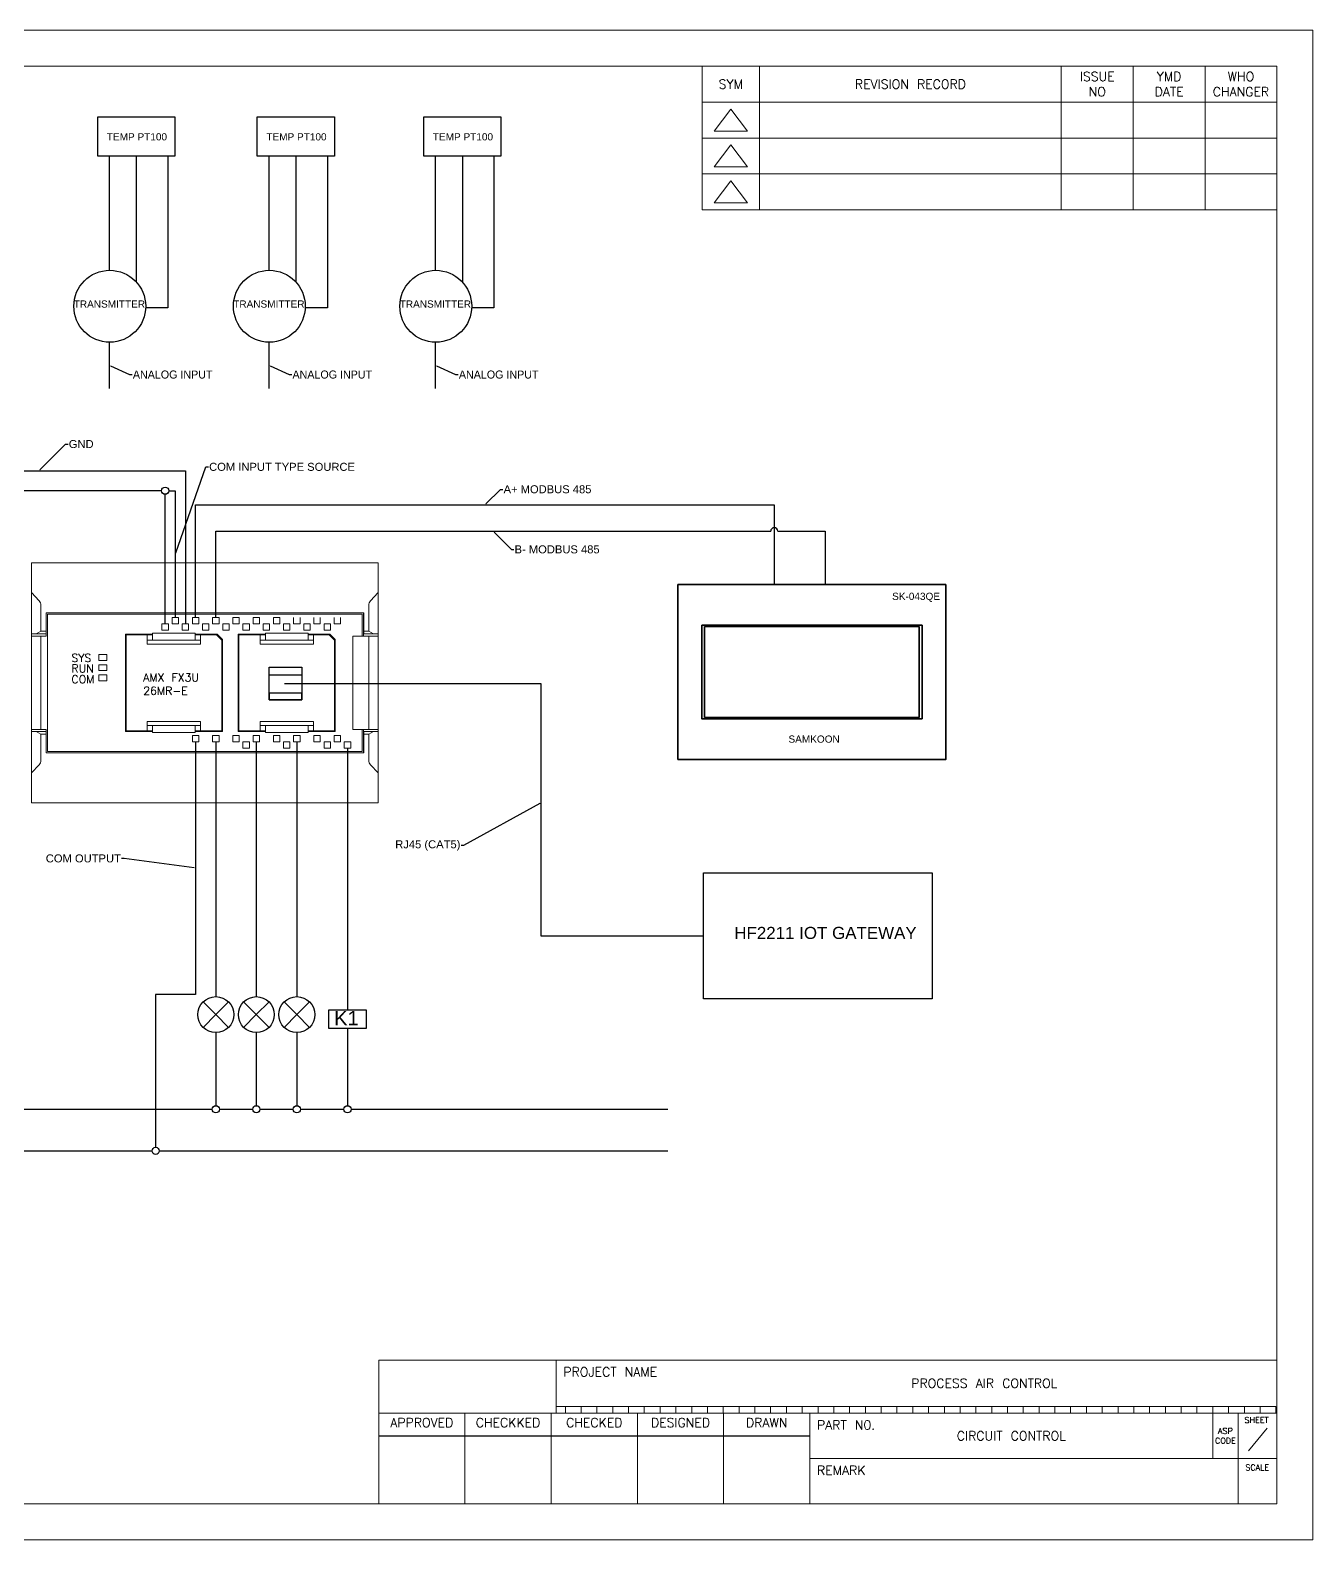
# Model space of a CAD drawing. Header units: inches. Extents: x 14 to 311, y 11 to 221.
# Drawn here: x 132.4 to 310.9, y 10.9 to 220.9 of the extents above; entities that cross this region are included whole.
import ezdxf
from ezdxf import colors
from ezdxf.entities.mleader import LeaderData, LeaderLine
from ezdxf.math import Vec2, Vec3

# ---------------------------------------------------------------- set-up
doc = ezdxf.new("R2010")
doc.units = ezdxf.units.IN
doc.header["$MEASUREMENT"] = 0
doc.layers.add('LAYER-001', color=7, linetype='Continuous')
doc.layers.add('PDF3_Geometry', color=7, linetype='Continuous', true_color=0x4b4b4b)
doc.styles.add('EE DWG .txt', font='txt.shx')
doc.styles.get("Standard").update_dxf_attribs({"font": 'arial.ttf'})

msp = doc.modelspace()

# ---------------------------------------------------------------- linework, layer by layer
for p, q in [((143.41, 203.36), (143.41, 187.46)), ((147.17, 203.36), (147.17, 185.83)), ((151.56, 203.36), (151.56, 182.23)), ((165.62, 203.36), (165.62, 187.46)), ((169.38, 203.36), (169.38, 185.83)), ((173.77, 203.36), (173.77, 182.23)), ((188.79, 203.36), (188.79, 187.46)), ((192.55, 203.36), (192.55, 185.83)), ((196.93, 203.36), (196.93, 182.23)), ((151.56, 182.23), (148.48, 182.23)), ((173.77, 182.23), (170.68, 182.23)), ((196.93, 182.23), (193.85, 182.23)), ((143.41, 177.46), (143.41, 171.04)), ((165.62, 177.46), (165.62, 171.04)), ((188.79, 177.46), (188.79, 171.04)), ((113.23, 159.57), (154.01, 159.57)), ((154.01, 159.57), (154.01, 138.29)), ((150.69, 156.8), (113.73, 156.8)), ((151.19, 138.29), (151.19, 156.3)), ((151.69, 156.8), (152.6, 156.8)), ((152.6, 156.8), (152.6, 139.17)), ((155.42, 139.17), (155.42, 154.85)), ((155.42, 154.85), (235.96, 154.85)), ((235.96, 154.85), (235.96, 143.75)), ((158.24, 139.17), (158.24, 151.16)), ((158.24, 151.16), (235.46, 151.16)), ((236.46, 151.16), (243.03, 151.16)), ((243.03, 151.16), (243.03, 143.75)), ((167.82, 129.99), (203.48, 129.99)), ((203.48, 129.99), (203.48, 96.8)), ((155.42, 121.86), (155.42, 86.74)), ((158.24, 121.86), (158.24, 86.42)), ((163.88, 121.86), (163.88, 86.42)), ((169.52, 121.86), (169.52, 86.42)), ((176.57, 120.99), (176.57, 84.6)), ((203.48, 96.8), (203.48, 94.88)), ((203.48, 94.88), (226.09, 94.88)), ((155.42, 86.74), (149.87, 86.74)), ((149.87, 86.74), (149.87, 65.46)), ((158.24, 83.92), (156.47, 85.69)), ((158.24, 83.92), (160.01, 85.69)), ((163.88, 83.92), (162.11, 85.69)), ((163.88, 83.92), (165.65, 85.69)), ((169.52, 83.92), (167.75, 85.69)), ((169.52, 83.92), (171.29, 85.69)), ((158.24, 83.92), (156.47, 82.15)), ((158.24, 83.92), (160.01, 82.15)), ((163.88, 83.92), (162.11, 82.15)), ((163.88, 83.92), (165.65, 82.15)), ((169.52, 83.92), (167.75, 82.15)), ((169.52, 83.92), (171.29, 82.15)), ((176.57, 81.97), (176.57, 71.25)), ((158.24, 81.42), (158.24, 71.25)), ((163.88, 81.42), (163.88, 71.25)), ((169.52, 81.42), (169.52, 71.25)), ((108.62, 70.75), (157.74, 70.75)), ((158.74, 70.75), (163.38, 70.75)), ((164.38, 70.75), (169.02, 70.75)), ((170.02, 70.75), (176.07, 70.75)), ((177.07, 70.75), (221.17, 70.75)), ((108.62, 64.96), (149.37, 64.96)), ((150.37, 64.96), (221.17, 64.96)), ((240.91, 25.27), (180.91, 25.27))]:
    msp.add_line(p, q)
for points in [[(141.81, 208.83), (152.54, 208.83), (152.54, 203.36), (141.81, 203.36)], [(164.01, 208.83), (174.75, 208.83), (174.75, 203.36), (164.01, 203.36)], [(187.18, 208.83), (197.92, 208.83), (197.92, 203.36), (187.18, 203.36)], [(165.67, 132.24), (170.22, 132.24), (170.22, 127.69), (165.67, 127.69)], [(165.67, 132.24), (170.22, 132.24), (170.22, 131.15), (165.67, 131.15)], [(165.67, 127.69), (170.22, 127.69), (170.22, 128.65), (165.67, 128.65)], [(226.09, 103.63), (257.94, 103.63), (257.94, 86.14), (226.09, 86.14)], [(173.95, 84.6), (179.18, 84.6), (179.18, 81.97), (173.95, 81.97)]]:
    msp.add_lwpolyline(points, close=True)
for centre, radius in [((143.48, 182.46), 5), ((165.69, 182.46), 5), ((188.85, 182.46), 5), ((151.19, 156.8), 0.5), ((158.24, 83.92), 2.5), ((163.88, 83.92), 2.5), ((169.52, 83.92), 2.5), ((158.24, 70.75), 0.5), ((163.88, 70.75), 0.5), ((169.52, 70.75), 0.5), ((176.57, 70.75), 0.5), ((149.87, 64.96), 0.5)]:
    msp.add_circle(centre, radius)
msp.add_arc((235.96, 151.16), 0.5, 0, 180)
at = {"layer": 'LAYER-001', "color": 5, "lineweight": 13}
for p, q in [((13.91, 220.86), (310.91, 220.86)), ((310.91, 220.86), (310.91, 10.86)), ((18.91, 215.86), (305.91, 215.86)), ((305.91, 215.86), (225.91, 215.86)), ((225.91, 215.86), (225.91, 210.86)), ((225.91, 215.86), (233.91, 215.86)), ((233.91, 215.86), (233.91, 195.86)), ((275.91, 215.86), (275.91, 195.86)), ((285.91, 215.86), (285.91, 195.86)), ((305.91, 215.86), (295.91, 215.86)), ((295.91, 215.86), (295.91, 195.86)), ((305.91, 215.86), (305.91, 15.86)), ((225.91, 210.86), (305.91, 210.86)), ((225.91, 210.86), (225.91, 205.86)), ((225.91, 205.86), (305.91, 205.86)), ((225.91, 205.86), (225.91, 200.86)), ((225.91, 200.86), (305.91, 200.86)), ((225.91, 200.86), (225.91, 195.86)), ((225.91, 195.86), (305.91, 195.86)), ((305.91, 35.86), (180.91, 35.86)), ((180.91, 35.86), (180.91, 15.86)), ((180.91, 35.86), (180.91, 25.86)), ((205.61, 35.86), (205.61, 28.48)), ((305.91, 15.86), (305.91, 35.86)), ((305.78, 29.42), (205.61, 29.42)), ((206.89, 28.48), (206.89, 29.42)), ((209.08, 28.48), (209.08, 29.42)), ((211.28, 28.48), (211.28, 29.42)), ((213.48, 28.48), (213.48, 29.42)), ((215.68, 28.48), (215.68, 29.42)), ((217.87, 28.48), (217.87, 29.42)), ((220.07, 28.48), (220.07, 29.42)), ((222.27, 28.48), (222.27, 29.42)), ((224.47, 28.48), (224.47, 29.42)), ((226.66, 28.48), (226.66, 29.42)), ((228.86, 28.48), (228.86, 29.42)), ((231.06, 28.48), (231.06, 29.42)), ((233.26, 28.48), (233.26, 29.42)), ((235.45, 28.48), (235.45, 29.42)), ((237.65, 28.48), (237.65, 29.42)), ((239.85, 28.48), (239.85, 29.42)), ((242.05, 28.48), (242.05, 29.42)), ((244.24, 28.48), (244.24, 29.42)), ((246.44, 28.48), (246.44, 29.42)), ((248.64, 28.48), (248.64, 29.42)), ((250.84, 28.48), (250.84, 29.42)), ((253.03, 28.48), (253.03, 29.42)), ((255.23, 28.48), (255.23, 29.42)), ((257.43, 28.48), (257.43, 29.42)), ((259.63, 28.48), (259.63, 29.42)), ((261.82, 28.48), (261.82, 29.42)), ((264.02, 28.48), (264.02, 29.42)), ((266.22, 28.48), (266.22, 29.42)), ((268.42, 28.48), (268.42, 29.42)), ((270.61, 28.48), (270.61, 29.42)), ((272.81, 28.48), (272.81, 29.42)), ((275.01, 28.48), (275.01, 29.42)), ((277.21, 28.48), (277.21, 29.42)), ((279.4, 28.48), (279.4, 29.42)), ((281.6, 28.48), (281.6, 29.42)), ((283.8, 28.48), (283.8, 29.42)), ((286, 28.48), (286, 29.42)), ((288.2, 28.48), (288.2, 29.42)), ((290.39, 28.48), (290.39, 29.42)), ((292.59, 28.48), (292.59, 29.42)), ((294.79, 28.48), (294.79, 29.42)), ((296.99, 28.48), (296.99, 29.42)), ((299.18, 28.48), (299.18, 29.42)), ((301.38, 28.48), (301.38, 29.42)), ((303.58, 28.48), (303.58, 29.42)), ((305.78, 28.48), (305.78, 29.42)), ((180.91, 28.48), (305.91, 28.48)), ((192.91, 28.48), (192.91, 15.86)), ((204.91, 28.48), (204.91, 15.86)), ((216.91, 28.48), (216.91, 15.86)), ((228.91, 28.48), (228.91, 15.86)), ((240.91, 28.48), (240.91, 15.86)), ((296.99, 28.48), (296.99, 22.17)), ((300.52, 28.48), (300.52, 15.86)), ((305.91, 28.48), (305.91, 15.86)), ((305.91, 22.17), (240.91, 22.17)), ((305.91, 15.86), (18.91, 15.86)), ((310.91, 10.86), (13.91, 10.86))]:
    msp.add_line(p, q, dxfattribs=at)
at = {"layer": 'LAYER-001', "lineweight": 13}
for p, q in [((227.6, 206.84), (229.91, 209.9)), ((229.91, 209.9), (232.22, 206.84)), ((227.6, 206.84), (232.22, 206.84)), ((227.6, 201.84), (229.91, 204.9)), ((229.91, 204.9), (232.22, 201.84)), ((227.6, 201.84), (232.22, 201.84)), ((227.6, 196.84), (229.91, 199.9)), ((229.91, 199.9), (232.22, 196.84)), ((227.6, 196.84), (232.22, 196.84)), ((180.84, 146.77), (132.6, 146.77)), ((132.6, 113.38), (132.6, 146.77)), ((180.84, 146.77), (180.84, 113.38)), ((133.67, 141.46), (132.6, 142.62)), ((133.9, 140.86), (133.9, 137.24)), ((179.54, 140.86), (179.54, 137.24)), ((179.77, 141.46), (180.84, 142.62)), ((178.83, 139.8), (134.61, 139.8)), ((134.61, 139.8), (134.61, 136.87)), ((134.64, 139.8), (134.64, 136.57)), ((134.83, 139.61), (134.83, 120.54)), ((178.61, 139.61), (134.83, 139.61)), ((152.16, 139.17), (152.16, 138.29)), ((153.05, 139.17), (152.16, 139.17)), ((153.05, 138.29), (153.05, 139.17)), ((154.98, 139.17), (154.98, 138.29)), ((155.87, 139.17), (154.98, 139.17)), ((155.87, 138.29), (155.87, 139.17)), ((157.8, 139.17), (157.8, 138.29)), ((158.69, 139.17), (157.8, 139.17)), ((158.69, 138.29), (158.69, 139.17)), ((161.51, 139.17), (160.61, 139.17)), ((160.61, 139.17), (160.61, 138.29)), ((161.51, 138.29), (161.51, 139.17)), ((164.33, 139.17), (163.43, 139.17)), ((163.43, 139.17), (163.43, 138.29)), ((164.33, 138.29), (164.33, 139.17)), ((167.14, 139.17), (166.25, 139.17)), ((166.25, 139.17), (166.25, 138.29)), ((167.14, 138.29), (167.14, 139.17)), ((169.07, 139.17), (169.07, 138.29)), ((169.96, 138.29), (169.96, 139.17)), ((171.89, 139.17), (171.89, 138.29)), ((172.78, 138.29), (172.78, 139.17)), ((174.71, 139.17), (174.71, 138.29)), ((175.6, 138.29), (175.6, 139.17)), ((178.61, 136.57), (178.61, 139.61)), ((178.79, 139.8), (178.79, 136.57)), ((178.83, 136.87), (178.83, 139.8)), ((134.61, 136.87), (132.6, 136.87)), ((134.64, 136.57), (132.6, 136.57)), ((133.25, 136.87), (133.9, 137.24)), ((133.9, 137.24), (134.61, 137.24)), ((133.9, 136.57), (133.9, 123.58)), ((134.64, 138.03), (134.61, 138.03)), ((134.61, 137.33), (134.64, 137.33)), ((145.66, 136.83), (145.66, 123.32)), ((149.45, 136.83), (145.66, 136.83)), ((149.45, 136.74), (145.76, 136.74)), ((145.76, 136.74), (145.76, 123.42)), ((148.71, 136.74), (148.71, 135.44)), ((149.45, 136.03), (149.45, 137)), ((149.45, 137), (155.38, 137)), ((151.64, 138.29), (150.75, 138.29)), ((150.75, 138.29), (150.75, 137.42)), ((150.75, 137.42), (151.64, 137.42)), ((151.64, 137.42), (151.64, 138.29)), ((152.16, 138.29), (153.05, 138.29)), ((153.57, 138.29), (153.57, 137.42)), ((154.46, 138.29), (153.57, 138.29)), ((153.57, 137.42), (154.46, 137.42)), ((154.46, 137.42), (154.46, 138.29)), ((154.98, 138.29), (155.87, 138.29)), ((155.38, 137), (155.38, 136.03)), ((158.43, 136.83), (155.38, 136.83)), ((158.33, 136.74), (155.38, 136.74)), ((156.13, 135.44), (156.13, 136.74)), ((157.28, 138.29), (156.39, 138.29)), ((156.39, 138.29), (156.39, 137.42)), ((156.39, 137.42), (157.28, 137.42)), ((157.28, 137.42), (157.28, 138.29)), ((157.8, 138.29), (158.69, 138.29)), ((159.08, 135.99), (158.33, 136.74)), ((158.43, 136.83), (159.17, 136.09)), ((159.21, 138.29), (159.21, 137.42)), ((160.1, 138.29), (159.21, 138.29)), ((159.21, 137.42), (160.1, 137.42)), ((160.1, 137.42), (160.1, 138.29)), ((160.61, 138.29), (161.51, 138.29)), ((161.36, 136.83), (161.36, 123.32)), ((165.14, 136.83), (161.36, 136.83)), ((165.14, 136.74), (161.45, 136.74)), ((161.45, 136.74), (161.45, 123.42)), ((162.02, 138.29), (162.02, 137.42)), ((162.92, 138.29), (162.02, 138.29)), ((162.02, 137.42), (162.92, 137.42)), ((162.92, 137.42), (162.92, 138.29)), ((163.43, 138.29), (164.33, 138.29)), ((164.4, 136.74), (164.4, 135.44)), ((165.73, 138.29), (164.84, 138.29)), ((164.84, 138.29), (164.84, 137.42)), ((164.84, 137.42), (165.73, 137.42)), ((165.14, 136.03), (165.14, 137)), ((165.14, 137), (171.08, 137)), ((165.73, 137.42), (165.73, 138.29)), ((166.25, 138.29), (167.14, 138.29)), ((168.55, 138.29), (167.66, 138.29)), ((167.66, 138.29), (167.66, 137.42)), ((167.66, 137.42), (168.55, 137.42)), ((168.55, 137.42), (168.55, 138.29)), ((169.07, 138.29), (169.96, 138.29)), ((171.37, 138.29), (170.48, 138.29)), ((170.48, 138.29), (170.48, 137.42)), ((170.48, 137.42), (171.37, 137.42)), ((171.08, 137), (171.08, 136.03)), ((174.12, 136.83), (171.08, 136.83)), ((174.03, 136.74), (171.08, 136.74)), ((171.37, 137.42), (171.37, 138.29)), ((171.82, 135.44), (171.82, 136.74)), ((171.89, 138.29), (172.78, 138.29)), ((174.19, 138.29), (173.3, 138.29)), ((173.3, 138.29), (173.3, 137.42)), ((173.3, 137.42), (174.19, 137.42)), ((174.77, 135.99), (174.03, 136.74)), ((174.12, 136.83), (174.86, 136.09)), ((174.19, 137.42), (174.19, 138.29)), ((174.71, 138.29), (175.6, 138.29)), ((177.31, 136.57), (180.84, 136.57)), ((177.31, 136.57), (177.31, 123.58)), ((178.83, 138.03), (178.79, 138.03)), ((178.79, 137.33), (178.83, 137.33)), ((178.83, 137.24), (179.54, 137.24)), ((180.84, 136.87), (178.83, 136.87)), ((179.54, 137.24), (180.19, 136.87)), ((179.54, 136.57), (179.54, 123.58)), ((156.13, 136.03), (148.71, 136.03)), ((148.71, 135.44), (156.13, 135.44)), ((159.08, 123.42), (159.08, 135.99)), ((159.17, 123.32), (159.17, 136.09)), ((171.82, 136.03), (164.4, 136.03)), ((164.4, 135.44), (171.82, 135.44)), ((174.77, 123.42), (174.77, 135.99)), ((174.86, 123.32), (174.86, 136.09)), ((141.95, 134.01), (141.95, 133.19)), ((143.07, 134.01), (141.95, 134.01)), ((141.95, 133.19), (143.07, 133.19)), ((141.95, 132.6), (141.95, 131.78)), ((143.07, 132.6), (141.95, 132.6)), ((143.07, 133.19), (143.07, 134.01)), ((143.07, 131.78), (143.07, 132.6)), ((141.95, 131.78), (143.07, 131.78)), ((143.07, 131.19), (141.95, 131.19)), ((141.95, 131.19), (141.95, 130.37)), ((141.95, 130.37), (143.07, 130.37)), ((143.07, 130.37), (143.07, 131.19)), ((148.71, 124.72), (156.13, 124.72)), ((148.71, 123.42), (148.71, 124.72)), ((148.71, 124.12), (156.13, 124.12)), ((149.45, 124.12), (149.45, 123.16)), ((155.38, 123.16), (155.38, 124.12)), ((156.13, 124.72), (156.13, 123.42)), ((164.4, 124.72), (171.82, 124.72)), ((164.4, 123.42), (164.4, 124.72)), ((164.4, 124.12), (171.82, 124.12)), ((165.14, 124.12), (165.14, 123.16)), ((171.08, 123.16), (171.08, 124.12)), ((171.82, 124.72), (171.82, 123.42)), ((132.6, 123.58), (134.64, 123.58)), ((134.61, 123.29), (132.6, 123.29)), ((133.9, 122.92), (133.25, 123.29)), ((134.61, 122.92), (133.9, 122.92)), ((133.9, 119.29), (133.9, 122.92)), ((134.61, 123.29), (134.61, 120.36)), ((134.64, 122.82), (134.61, 122.82)), ((134.61, 122.12), (134.64, 122.12)), ((134.64, 123.58), (134.64, 120.36)), ((145.66, 123.32), (149.45, 123.32)), ((145.76, 123.42), (149.45, 123.42)), ((149.45, 123.16), (155.38, 123.16)), ((155.87, 122.73), (154.98, 122.73)), ((154.98, 122.73), (154.98, 121.86)), ((154.98, 121.86), (155.87, 121.86)), ((159.08, 123.42), (155.38, 123.42)), ((155.38, 123.32), (159.17, 123.32)), ((155.87, 121.86), (155.87, 122.73)), ((158.69, 122.73), (157.8, 122.73)), ((157.8, 122.73), (157.8, 121.86)), ((157.8, 121.86), (158.69, 121.86)), ((158.69, 121.86), (158.69, 122.73)), ((160.61, 122.73), (160.61, 121.86)), ((161.51, 122.73), (160.61, 122.73)), ((160.61, 121.86), (161.51, 121.86)), ((161.36, 123.32), (165.14, 123.32)), ((161.45, 123.42), (165.14, 123.42)), ((161.51, 121.86), (161.51, 122.73)), ((162.92, 121.86), (162.02, 121.86)), ((162.02, 121.86), (162.02, 120.99)), ((162.92, 120.99), (162.92, 121.86)), ((163.43, 122.73), (163.43, 121.86)), ((164.33, 122.73), (163.43, 122.73)), ((163.43, 121.86), (164.33, 121.86)), ((164.33, 121.86), (164.33, 122.73)), ((165.14, 123.16), (171.08, 123.16)), ((166.25, 122.73), (166.25, 121.86)), ((167.14, 122.73), (166.25, 122.73)), ((166.25, 121.86), (167.14, 121.86)), ((167.14, 121.86), (167.14, 122.73)), ((167.66, 121.86), (167.66, 120.99)), ((168.55, 121.86), (167.66, 121.86)), ((168.55, 120.99), (168.55, 121.86)), ((169.96, 122.73), (169.07, 122.73)), ((169.07, 122.73), (169.07, 121.86)), ((169.07, 121.86), (169.96, 121.86)), ((169.96, 121.86), (169.96, 122.73)), ((174.77, 123.42), (171.08, 123.42)), ((171.08, 123.32), (174.86, 123.32)), ((171.89, 122.73), (171.89, 121.86)), ((172.78, 122.73), (171.89, 122.73)), ((171.89, 121.86), (172.78, 121.86)), ((172.78, 121.86), (172.78, 122.73)), ((174.19, 121.86), (173.3, 121.86)), ((173.3, 121.86), (173.3, 120.99)), ((174.19, 120.99), (174.19, 121.86)), ((174.71, 122.73), (174.71, 121.86)), ((175.6, 122.73), (174.71, 122.73)), ((174.71, 121.86), (175.6, 121.86)), ((175.6, 121.86), (175.6, 122.73)), ((176.12, 121.86), (176.12, 120.99)), ((177.01, 121.86), (176.12, 121.86)), ((177.01, 120.99), (177.01, 121.86)), ((177.31, 123.58), (180.84, 123.58)), ((178.61, 120.54), (178.61, 123.58)), ((178.79, 123.58), (178.79, 120.36)), ((178.83, 122.82), (178.79, 122.82)), ((178.79, 122.12), (178.83, 122.12)), ((178.83, 123.29), (180.84, 123.29)), ((178.83, 120.36), (178.83, 123.29)), ((179.54, 122.92), (178.83, 122.92)), ((180.19, 123.29), (179.54, 122.92)), ((179.54, 119.29), (179.54, 122.92)), ((134.61, 120.36), (178.83, 120.36)), ((134.83, 120.54), (178.61, 120.54)), ((162.02, 120.99), (162.92, 120.99)), ((167.66, 120.99), (168.55, 120.99)), ((173.3, 120.99), (174.19, 120.99)), ((176.12, 120.99), (177.01, 120.99)), ((133.67, 118.69), (132.6, 117.54)), ((179.77, 118.69), (180.84, 117.54)), ((132.6, 113.38), (180.84, 113.38)), ((301.94, 23.22), (304.57, 26.38))]:
    msp.add_line(p, q, dxfattribs=at)
for centre, start, end in [((133.01, 140.86), 0, 42.6467), ((180.43, 140.86), 137.3533, 180), ((133.01, 119.29), 317.3533, 0), ((180.43, 119.29), 180, 222.6467)]:
    msp.add_arc(centre, 0.89, start, end, dxfattribs=at)
at = {"layer": 'PDF3_Geometry', "color": 7, "lineweight": 35}
for points in [[(259.86, 143.75), (222.56, 143.75), (222.56, 119.43), (259.86, 119.43)], [(225.87, 138.08), (225.87, 125.08), (256.54, 125.08), (256.54, 138.08)], [(226.26, 137.9), (226.26, 125.26), (256.11, 125.26), (256.11, 137.9)]]:
    msp.add_lwpolyline(points, close=True, dxfattribs=at)

# ---------------------------------------------------------------- texts
at = {"color": 3, "linetype": 'Continuous', "attachment_point": 1}
for s, insert, char_height, width in [('TEMP PT100', (143.08, 206.53), 0.999, 11.71), ('TEMP PT100', (165.28, 206.53), 0.999, 11.71), ('TEMP PT100', (188.45, 206.53), 0.999, 11.71), ('TRANSMITTER', (138.47, 183.27), 0.9987, 11.71), ('TRANSMITTER', (160.67, 183.27), 0.9987, 11.71), ('TRANSMITTER', (183.84, 183.27), 0.9987, 11.71), ('SK-043QE', (252.36, 142.61), 0.999, 11.71), ('SAMKOON', (237.94, 122.75), 0.999, 11.71), ('HF2211 IOT GATEWAY', (230.4, 96.13), 1.6853, 41.5273), ('K1', (174.71, 84.43), 2, 21.5426)]:
    msp.add_mtext(s, dxfattribs=dict(at, insert=insert, char_height=char_height, width=width))
at = {"layer": 'LAYER-001', "lineweight": 13, "style": 'EE DWG .txt'}
for s, insert, char_height, width, attachment_point in [('ISSUE\\PNO', (280.91, 213.36), 1.27, 5.0986, 5), ('YMD\\PDATE', (290.91, 213.36), 1.27, 5.0986, 5), ('WHO CHANGER', (300.91, 213.36), 1.27, 10, 5), ('SYM', (229.91, 213.36), 1.27, 5.0986, 5), ('REVISION RECORD', (254.91, 213.36), 1.27, 27.6132, 5), ('SYS', (138.15, 134.1), 1.113, 9.5343, 1), ('RUN', (138.15, 132.64), 1.113, 9.5343, 1), ('COM', (138.15, 131.13), 1.113, 9.5343, 1), ('AMX FX3U 26MR-E', (148.14, 131.38), 1.113, 9.5343, 1), ('PROJECT NAME', (206.61, 34.86), 1.27, 14.987, 1), ('PROCESS AIR CONTROL', (265.19, 32.64), 1.27, 74.174, 5), ('APPROVED', (186.91, 27.17), 1.27, 10.9654, 5), ('CHECKKED', (198.91, 27.17), 1.27, 10.9654, 5), ('CHECKED', (210.91, 27.17), 1.27, 10.9654, 5), ('DESIGNED', (222.91, 27.17), 1.27, 10.9654, 5), ('DRAWN', (234.91, 27.17), 1.27, 10.9654, 5), ('PART N0.', (241.91, 27.48), 1.27, 10.9654, 1), ('SHEET', (301.41, 27.93), 0.813, 3.5366, 1), ('CIRCUIT CONTROL', (268.95, 25.33), 1.27, 38.3237, 5), ('ASP \\PCODE', (298.75, 25.33), 0.813, 3.5366, 5), ('REMARK', (241.91, 21.17), 1.27, 10.9654, 1), ('SCALE', (303.18, 20.93), 0.813, 3.5366, 5)]:
    msp.add_mtext(s, dxfattribs=dict(at, insert=insert, char_height=char_height, width=width, attachment_point=attachment_point))

# ---------------------------------------------------------------- leaders
ml = msp.add_multileader_mtext('Standard')
ml.set_content('{\\fCordia New|b0|i0|c0|p34;ANALOG INPUT}', color=256)
ml.set_leader_properties()
ml.build(insert=Vec2(0, 0))
ml.multileader.update_dxf_attribs({"dogleg_length": 0.36, "arrow_head_size": 0.18})
ctx = ml.context
ctx.base_point, ctx.char_height, ctx.arrow_head_size, ctx.landing_gap_size, ctx.plane_origin = Vec3(146.61, 172.95), 1.113, 0.18, 0.09, Vec3(143.41, 174.25)
notes = []
notes.append((ctx, [(0, (1, 1, 0), (146.25, 172.95), (1, 0), 0.36, [(0, [(143.41, 174.25)], 0, [])])]))
ctx.mtext.insert, ctx.mtext.width, ctx.mtext.flow_direction = Vec3(146.7, 173.52), 13.7686, 5
ml = msp.add_multileader_mtext('Standard')
ml.set_content('{\\fCordia New|b0|i0|c0|p34;ANALOG INPUT}', color=256)
ml.set_leader_properties()
ml.build(insert=Vec2(0, 0))
ml.multileader.update_dxf_attribs({"dogleg_length": 0.36, "arrow_head_size": 0.18})
ctx = ml.context
ctx.base_point, ctx.char_height, ctx.arrow_head_size, ctx.landing_gap_size, ctx.plane_origin = Vec3(168.82, 172.95), 1.113, 0.18, 0.09, Vec3(165.62, 174.25)
notes.append((ctx, [(0, (1, 1, 0), (168.46, 172.95), (1, 0), 0.36, [(0, [(165.62, 174.25)], 0, [])])]))
ctx.mtext.insert, ctx.mtext.width, ctx.mtext.flow_direction = Vec3(168.91, 173.52), 13.7686, 5
ml = msp.add_multileader_mtext('Standard')
ml.set_content('{\\fCordia New|b0|i0|c0|p34;ANALOG INPUT}', color=256)
ml.set_leader_properties()
ml.build(insert=Vec2(0, 0))
ml.multileader.update_dxf_attribs({"dogleg_length": 0.36, "arrow_head_size": 0.18})
ctx = ml.context
ctx.base_point, ctx.char_height, ctx.arrow_head_size, ctx.landing_gap_size, ctx.plane_origin = Vec3(191.98, 172.95), 1.113, 0.18, 0.09, Vec3(188.79, 174.25)
notes.append((ctx, [(0, (1, 1, 0), (191.62, 172.95), (1, 0), 0.36, [(0, [(188.79, 174.25)], 0, [])])]))
ctx.mtext.insert, ctx.mtext.width, ctx.mtext.flow_direction = Vec3(192.07, 173.52), 13.7686, 5
ml = msp.add_multileader_mtext('Standard')
ml.set_content('GND', color=256)
ml.set_leader_properties()
ml.build(insert=Vec2(0, 0))
ml.multileader.update_dxf_attribs({"dogleg_length": 0.36, "arrow_head_size": 0.18})
ctx = ml.context
ctx.base_point, ctx.char_height, ctx.arrow_head_size, ctx.landing_gap_size, ctx.plane_origin = Vec3(137.69, 163.29), 1.113, 0.18, 0.09, Vec3(133.62, 159.57)
notes.append((ctx, [(0, (1, 1, 0), (137.33, 163.29), (1, 0), 0.36, [(0, [(133.62, 159.57)], 0, [])])]))
ctx.mtext.insert, ctx.mtext.flow_direction = Vec3(137.78, 163.85), 5
ml = msp.add_multileader_mtext('Standard')
ml.set_content('COM INPUT TYPE SOURCE', color=256)
ml.set_leader_properties()
ml.build(insert=Vec2(0, 0))
ml.multileader.update_dxf_attribs({"dogleg_length": 0.36, "arrow_head_size": 0.18})
ctx = ml.context
ctx.base_point, ctx.char_height, ctx.arrow_head_size, ctx.landing_gap_size, ctx.plane_origin = Vec3(157.22, 160.12), 1.113, 0.18, 0.09, Vec3(152.6, 147.99)
notes.append((ctx, [(0, (1, 1, 0), (156.86, 160.12), (1, 0), 0.36, [(0, [(152.6, 147.99)], 0, [])])]))
ctx.mtext.insert, ctx.mtext.width, ctx.mtext.flow_direction = Vec3(157.31, 160.68), 22.2925, 5
ml = msp.add_multileader_mtext('Standard')
ml.set_content('A+ MODBUS 485', color=256)
ml.set_leader_properties()
ml.build(insert=Vec2(0, 0))
ml.multileader.update_dxf_attribs({"dogleg_length": 0.36, "arrow_head_size": 0.18})
ctx = ml.context
ctx.base_point, ctx.char_height, ctx.arrow_head_size, ctx.landing_gap_size, ctx.plane_origin = Vec3(198.2, 156.99), 1.113, 0.18, 0.09, Vec3(195.69, 154.85)
notes.append((ctx, [(0, (1, 1, 0), (197.84, 156.99), (1, 0), 0.36, [(0, [(195.69, 154.85)], 0, [])])]))
ctx.mtext.insert, ctx.mtext.width, ctx.mtext.flow_direction = Vec3(198.29, 157.56), 14.8812, 5
ml = msp.add_multileader_mtext('Standard')
ml.set_content('B- MODBUS 485', color=256)
ml.set_leader_properties()
ml.build(insert=Vec2(0, 0))
ml.multileader.update_dxf_attribs({"dogleg_length": 0.36, "arrow_head_size": 0.18})
ctx = ml.context
ctx.base_point, ctx.char_height, ctx.arrow_head_size, ctx.landing_gap_size, ctx.plane_origin = Vec3(199.73, 148.64), 1.113, 0.18, 0.09, Vec3(196.85, 151.16)
notes.append((ctx, [(0, (1, 1, 0), (199.37, 148.64), (1, 0), 0.36, [(0, [(196.85, 151.16)], 0, [])])]))
ctx.mtext.insert, ctx.mtext.width, ctx.mtext.flow_direction = Vec3(199.82, 149.2), 13.4006, 5
ml = msp.add_multileader_mtext('Standard')
ml.set_content('RJ45 (CAT5)', color=256)
ml.set_leader_properties()
ml.build(insert=Vec2(0, 0))
ml.multileader.update_dxf_attribs({"dogleg_length": 0.36, "arrow_head_size": 0.18})
ctx = ml.context
ctx.base_point, ctx.char_height, ctx.arrow_head_size, ctx.landing_gap_size, ctx.plane_origin = Vec3(183.3, 107.45), 1.113, 0.18, 0.09, Vec3(203.48, 113.39)
ctx.text_align_type = 2
notes.append((ctx, [(0, (1, 1, 0), (192.73, 107.45), (-1, 0), 0.36, [(0, [(203.48, 113.39)], 0, [])])]))
ctx.mtext.insert, ctx.mtext.alignment, ctx.mtext.flow_direction = Vec3(192.28, 108.17), 3, 5
ml = msp.add_multileader_mtext('Standard')
ml.set_content('COM OUTPUT', color=256)
ml.set_leader_properties()
ml.build(insert=Vec2(0, 0))
ml.multileader.update_dxf_attribs({"dogleg_length": 0.36, "arrow_head_size": 0.18})
ctx = ml.context
ctx.base_point, ctx.char_height, ctx.arrow_head_size, ctx.landing_gap_size, ctx.plane_origin = Vec3(134.6, 105.64), 1.113, 0.18, 0.09, Vec3(155.42, 104.3)
ctx.text_align_type = 2
notes.append((ctx, [(0, (1, 1, 0), (145.48, 105.64), (-1, 0), 0.36, [(0, [(155.42, 104.3)], 0, [])])]))
ctx.mtext.insert, ctx.mtext.width, ctx.mtext.alignment, ctx.mtext.flow_direction = Vec3(145.03, 106.21), 11.0648, 3, 5
for ctx, leaders in notes:
    for number, flags, end, landing, length, lines in leaders:
        leader = LeaderData()
        leader.index, (leader.has_last_leader_line, leader.has_dogleg_vector, leader.attachment_direction) = number, flags
        leader.last_leader_point, leader.dogleg_vector, leader.dogleg_length = Vec3(end), Vec3(landing), length
        for number, points, colour, breaks in lines:
            line = LeaderLine()
            line.index, line.vertices, line.color, line.breaks = number, Vec3.list(points), colors.encode_raw_color(colour), breaks
            leader.lines.append(line)
        ctx.leaders.append(leader)

doc.saveas('drawing.dxf')
